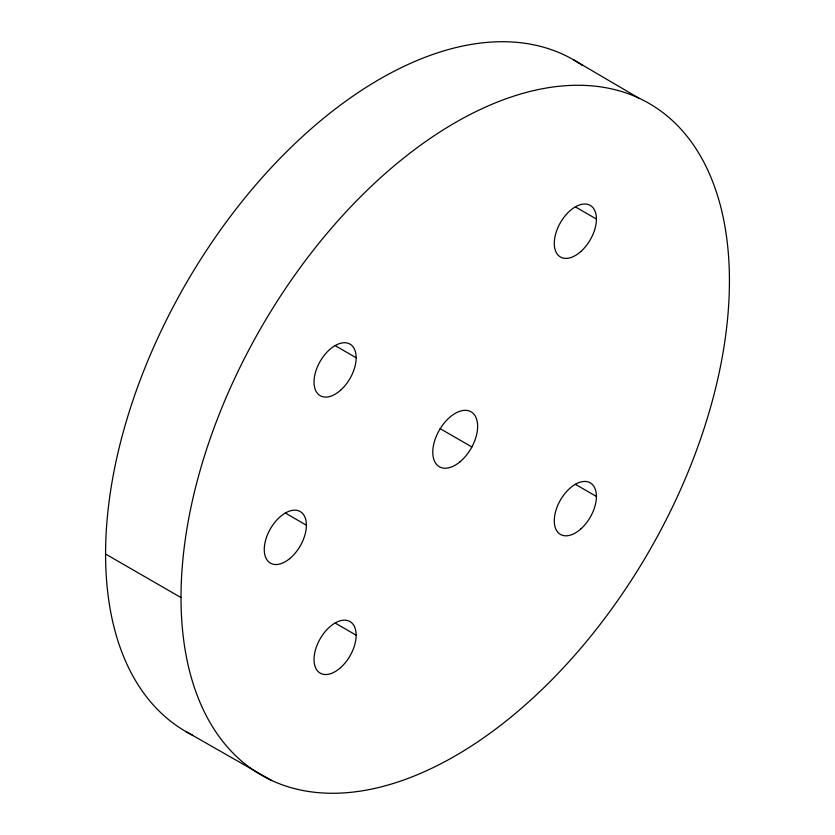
<?xml version="1.0" encoding="UTF-8"?>
<svg xmlns="http://www.w3.org/2000/svg" width="835" height="835" viewBox="0 0 835 835"><rect width="100%" height="100%" fill="white"/><g stroke="black" fill="none" stroke-linecap="round" stroke-linejoin="round"><path stroke-width="1.25" d="M185.892 731.554L271.73 780.506M575.388 206.903L596.409 219.041M335.127 345.617L356.148 357.745M575.388 484.331L596.409 496.46M440.108 428.637L471.879 446.976M285.372 513.055L306.393 525.194M335.127 623.035L356.148 635.174M105.575 554.033L181.007 597.578M573.676 59.88L638.691 98.039M192.687 735.217A387.795 223.895 -60 0 1 187.009 281.844A387.795 223.895 -60 0 1 582.392 65.38M580.795 251.554A29.789 17.201 -60 0 0 590.241 205.4A29.789 17.201 -60 0 0 554.993 236.649A29.789 17.201 -60 0 0 580.795 251.554M340.544 667.687A29.789 17.201 -60 0 0 349.98 621.532A29.789 17.201 -60 0 0 314.743 652.793A29.789 17.201 -60 0 0 340.544 667.687M340.544 390.258A29.789 17.201 -60 0 0 349.98 344.114A29.789 17.201 -60 0 0 314.743 375.364A29.789 17.201 -60 0 0 340.544 390.258M580.795 528.972A29.789 17.201 -60 0 0 590.241 482.828A29.789 17.201 -60 0 0 554.993 514.078A29.789 17.201 -60 0 0 580.795 528.972M289.661 558.657A29.789 17.201 -60 0 0 301.017 512.064A29.789 17.201 -60 0 0 265.311 541.341A29.789 17.201 -60 0 0 289.661 558.657M511.573 716.607A387.795 223.895 -60 0 0 659.441 110.063A387.795 223.895 -60 0 0 194.638 491.137A387.795 223.895 -60 0 0 511.573 716.607M459.772 461.995A31.709 18.307 -60 0 0 471.952 412.375A31.709 18.307 -60 0 0 433.918 443.437A31.709 18.307 -60 0 0 459.772 461.995"/></g></svg>
